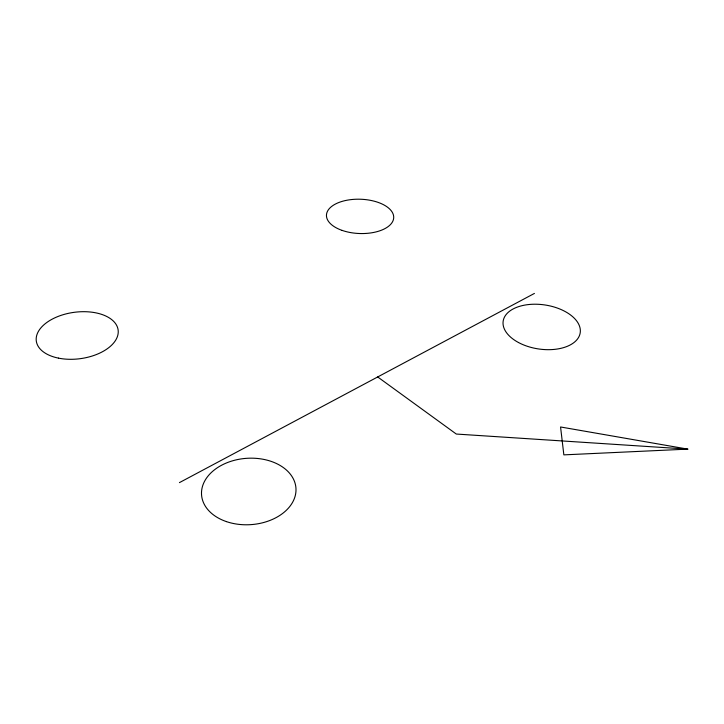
<?xml version="1.0" encoding="UTF-8"?>
<svg xmlns="http://www.w3.org/2000/svg" width="724" height="724" viewBox="0 0 724 724"><rect width="100%" height="100%" fill="white"/><g stroke="black" fill="none" stroke-linecap="round" stroke-linejoin="round"><path stroke-width="1.09" d="M179.443 482.618L534.421 293.428M687.8 449.124L563.851 454.871L560.566 426.979L687.8 449.124L456.301 434.047L377.693 376.96M518.465 342.506A38.96 22.227 8.6 0 0 580.069 333.538A38.96 22.227 8.6 0 0 526.52 304.813A38.96 22.227 8.6 0 0 518.465 342.506M226.44 521.615A47.313 33.223 -4.1 0 0 295.98 488.736A47.313 33.223 -4.1 0 0 223.825 464.12A47.313 33.223 -4.1 0 0 226.44 521.615M342.108 230.395A33.648 17.15 2.1 0 0 393.684 218.005A33.648 17.15 2.1 0 0 344.443 200.765A33.648 17.15 2.1 0 0 342.108 230.395M58.463 358.127A41.277 23.367 -7.7 0 0 118.193 330.578A41.277 23.367 -7.7 0 0 55.006 317.755A41.277 23.367 -7.7 0 0 58.463 358.127"/></g></svg>
